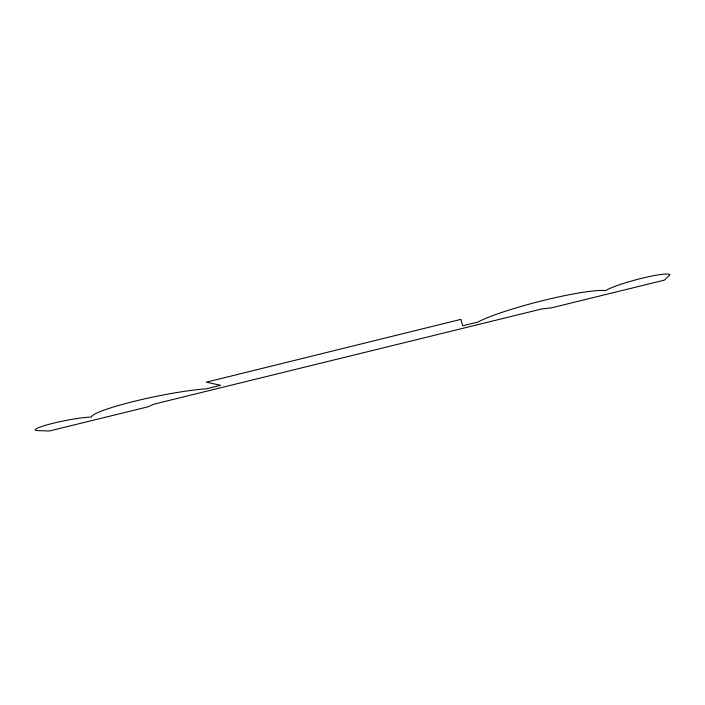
<?xml version="1.0" encoding="UTF-8"?>
<svg xmlns="http://www.w3.org/2000/svg" width="705" height="705" viewBox="0 0 705 705"><rect width="100%" height="100%" fill="white"/><g stroke="black" fill="none" stroke-linecap="round" stroke-linejoin="round"><path stroke-width="1.06" d="M669.75 274.915L664.41 280.123L551.301 307.873L541.643 308.984L153.954 404.15L148.094 406.776L49.412 430.984L36.493 430.57A31.046 3.331 -11.2 0 1 53.042 423.273A31.046 3.331 -11.2 0 1 91.447 417.06A66.393 7.358 -11.7 0 1 134.602 401.242A66.393 7.358 -11.7 0 1 206.318 388.825L220.63 385.309L206.327 382.172L460.929 319.356L462.683 325.807L478.016 322.035A70.165 8.134 -14.3 0 1 543.687 300.392A70.165 8.134 -14.3 0 1 605.657 290.663A33.761 3.851 -14.9 0 1 641.585 278.343A33.761 3.851 -14.9 0 1 669.75 274.915"/></g></svg>
